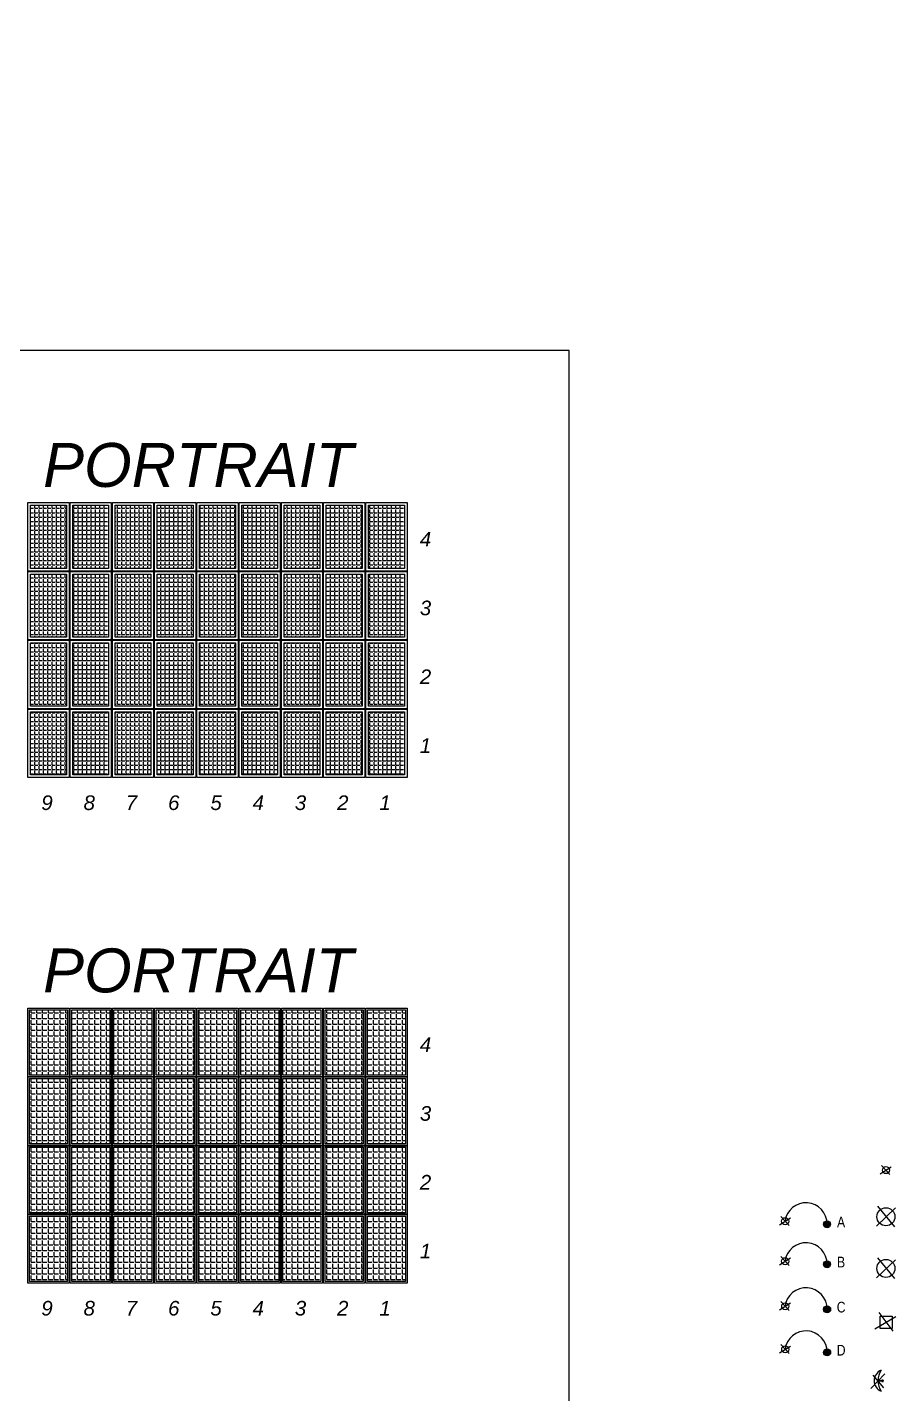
# Model space of a CAD drawing. Header units: feet. Extents: x -13431 to 12907, y 13448 to 29871.
# Drawn here: x 3388 to 4211, y 14547 to 15842 of the extents above; entities that cross this region are included whole.
import ezdxf
from ezdxf.enums import TextEntityAlignment as Align

# ---------------------------------------------------------------- set-up
doc = ezdxf.new("R2010")
doc.units = ezdxf.units.FT
doc.header["$MEASUREMENT"] = 0
doc.layers.add('LOCKED (NO PRINT)', color=7, linetype='Continuous', plot=False)
for name, color, linetype in [('MODULE FRAME', 9, 'Continuous'), ('MODULE HATCH', 7, 'Continuous'), ('Z - MODULE FRAME', 9, 'Continuous'), ('Z - ROOF', 3, 'Continuous')]:
    doc.layers.add(name, color=color, linetype=linetype)
doc.styles.add('PAPER SPACE TXT', font='technic_.ttf', dxfattribs={"height": 0.125})
doc.styles.add('style1', font='ariali.ttf')

# ---------------------------------------------------------------- blocks, each defined once
blk = doc.blocks.new('A$C6EF85B4C')
h = blk.add_hatch()
h.set_pattern_fill('ANGLE', color=9, scale=15)
h.set_pattern_definition([(0, (0, 0), (0, 4.125), [3, -1.125]), (90, (0, 0), (-4.125, 3e-16), [3, -1.125])])
h.paths.add_polyline_path([(-19.2, 21.6), (-19.2, -38.3), (14.8, -38.3), (14.8, 21.6)])
at = {"layer": 'Z - MODULE FRAME', "color": 7, "linetype": 'Continuous', "flags": 128}
blk.add_lwpolyline([(17.3, -40.8), (-21.7, -40.8), (-21.7, 24.1), (17.3, 24.1)], close=True, dxfattribs=at)
at = {"layer": 'Z - MODULE FRAME', "color": 8, "linetype": 'Continuous', "flags": 128}
blk.add_lwpolyline([(14.8, -38.3), (-19.2, -38.3), (-19.2, 21.6), (14.8, 21.6)], close=True, dxfattribs=at)
blk = doc.blocks.new('A$C20456FC4')
at = {"layer": 'MODULE FRAME'}
h = blk.add_hatch(dxfattribs=at)
h.set_pattern_fill('ANGLE', color=256, scale=20)
h.set_pattern_definition([(0, (8.925, 25.2446), (0, 5.5), [4, -1.5]), (90, (8.925, 25.2446), (-5.5, 3e-16), [4, -1.5])])
h.paths.add_polyline_path([(24.7, 47.9), (-11.3, 47.9), (-11.3, -14.1), (24.7, -14.1)])
at = {"layer": 'MODULE FRAME', "color": 10, "linetype": 'Continuous', "flags": 128}
blk.add_lwpolyline([(26.2, -15.6), (-12.8, -15.6), (-12.8, 49.4), (26.2, 49.4)], close=True, dxfattribs=at)
at = {"layer": 'MODULE FRAME', "color": 1, "linetype": 'Continuous', "flags": 128}
blk.add_lwpolyline([(24.7, -14.1), (-11.3, -14.1), (-11.3, 47.9), (24.7, 47.9)], close=True, dxfattribs=at)
blk = doc.blocks.new('*U125')
at = {"layer": 'Z - ROOF'}
h = blk.add_hatch(color=256, dxfattribs=at)
h.dxf.hatch_style = 1
h.paths.add_polyline_path([(43, -2.9, 1), (36.3, -2.9, 1)])
at = {"color": 3}
blk.add_circle((0, 0), 3.33, dxfattribs=at)
at = {"color": 7}
blk.add_circle((39.7, -2.9), 3.33, dxfattribs=at)
at = {"layer": 'Z - ROOF', "color": 3, "flags": 128}
for points in [[(-5.4, -3.3), (5, 3.1)], [(-4.1, 4.5), (3.7, -3.9)]]:
    blk.add_lwpolyline(points, dxfattribs=at)
at = {"layer": 'Z - ROOF', "color": 3}
blk.add_arc((19.7, -2.5), 20, 358.9278, 173.1211, dxfattribs=at)
at = {"style": 'PAPER SPACE TXT'}
blk.add_text('A', height=10.1, dxfattribs=at).set_placement((53, -0.8), align=Align.MIDDLE_CENTER)
blk = doc.blocks.new('*U122')
at = {"layer": 'Z - ROOF'}
h = blk.add_hatch(color=256, dxfattribs=at)
h.dxf.hatch_style = 1
h.paths.add_polyline_path([(43, -2.9, 1), (36.3, -2.9, 1)])
at = {"color": 3}
blk.add_circle((0, 0), 3.33, dxfattribs=at)
at = {"color": 7}
blk.add_circle((39.7, -2.9), 3.33, dxfattribs=at)
at = {"layer": 'Z - ROOF', "color": 3, "flags": 128}
for points in [[(-5.4, -3.3), (5, 3.1)], [(-4.1, 4.5), (3.7, -3.9)]]:
    blk.add_lwpolyline(points, dxfattribs=at)
at = {"layer": 'Z - ROOF', "color": 3}
blk.add_arc((19.7, -2.5), 20, 358.9278, 173.1211, dxfattribs=at)
at = {"style": 'PAPER SPACE TXT'}
blk.add_text('B', height=10.1, dxfattribs=at).set_placement((53, -0.8), align=Align.MIDDLE_CENTER)
blk = doc.blocks.new('OBSTRUCTION C')
at = {"layer": 'Z - ROOF'}
h = blk.add_hatch(color=256, dxfattribs=at)
h.dxf.hatch_style = 1
h.paths.add_polyline_path([(43, -2.9, 1), (36.3, -2.9, 1)])
at = {"color": 3}
blk.add_circle((0, 0), 3.33, dxfattribs=at)
at = {"color": 7}
blk.add_circle((39.7, -2.9), 3.33, dxfattribs=at)
at = {"layer": 'Z - ROOF', "color": 3, "flags": 128}
for points in [[(-5.4, -3.3), (5, 3.1)], [(-4.1, 4.5), (3.7, -3.9)]]:
    blk.add_lwpolyline(points, dxfattribs=at)
at = {"layer": 'Z - ROOF', "color": 3}
blk.add_arc((19.7, -2.5), 20, 358.9278, 173.1211, dxfattribs=at)
at = {"style": 'PAPER SPACE TXT'}
blk.add_text('C', height=10.1, dxfattribs=at).set_placement((53, -0.8), align=Align.MIDDLE_CENTER)
blk = doc.blocks.new('OBSTRUCTION D')
at = {"layer": 'Z - ROOF'}
h = blk.add_hatch(color=256, dxfattribs=at)
h.dxf.hatch_style = 1
h.paths.add_polyline_path([(43, -2.9, 1), (36.3, -2.9, 1)])
at = {"color": 3}
blk.add_circle((0, 0), 3.33, dxfattribs=at)
at = {"color": 7}
blk.add_circle((39.7, -2.9), 3.33, dxfattribs=at)
at = {"layer": 'Z - ROOF', "color": 3, "flags": 128}
for points in [[(-5.4, -3.3), (5, 3.1)], [(-4.1, 4.5), (3.7, -3.9)]]:
    blk.add_lwpolyline(points, dxfattribs=at)
at = {"layer": 'Z - ROOF', "color": 3}
blk.add_arc((19.7, -2.5), 20, 358.9278, 173.1211, dxfattribs=at)
at = {"style": 'PAPER SPACE TXT'}
blk.add_text('D', height=10.1, dxfattribs=at).set_placement((53, -0.8), align=Align.MIDDLE_CENTER)

msp = doc.modelspace()

# ---------------------------------------------------------------- linework, layer by layer
at = {"color": 3}
for points in [[(4196.17, 14620.75), (4207.65, 14620.75), (4207.65, 14608.9), (4196.17, 14608.9)], [(4194.24, 14559.78), (4199.14, 14559.78), (4199.14, 14559.08), (4194.24, 14559.08)], [(4199.14, 14560.02), (4197.89, 14560.02), (4197.89, 14558.84), (4199.14, 14558.84)]]:
    msp.add_lwpolyline(points, close=True, dxfattribs=at)
for centre, radius in [((4201.72, 14759), 3.33), ((4201.72, 14714.83), 8.52), ((4201.72, 14665.83), 8.52)]:
    msp.add_circle(centre, radius, dxfattribs=at)
for centre, radius, start, end in [((4201.2, 14559.43), 10.73, 111.32407, 248.67593), ((4212.13, 14559.43), 17.88, 146.01232, 213.98768)]:
    msp.add_arc(centre, radius, start, end, dxfattribs=at)
at = {"layer": 'LOCKED (NO PRINT)', "color": 7}
msp.add_lwpolyline([(3901.35, 13447.59), (3901.35, 15535.8), (2229.07, 15535.8), (2229.07, 23025.69), (-13430.82, 23025.69), (-13430.82, 13447.59), (3901.35, 13447.59)], dxfattribs=at)
at = {"layer": 'Z - ROOF', "color": 3, "flags": 128}
for points in [[(4197.57, 14763.42), (4205.35, 14755.02)], [(4196.32, 14755.64), (4206.7, 14762.07)], [(4193.62, 14724.81), (4209.81, 14705.31)], [(4192.69, 14705.83), (4210.75, 14723.15)], [(4192.69, 14656.82), (4210.75, 14674.14)], [(4193.62, 14675.8), (4209.81, 14656.3)], [(4191.13, 14608.62), (4210.95, 14620.44)], [(4195.07, 14623.97), (4208.36, 14606.24)], [(4187.4, 14552.09), (4200.62, 14565.95)], [(4189.19, 14564.81), (4199.31, 14552.66)]]:
    msp.add_lwpolyline(points, dxfattribs=at)

# ---------------------------------------------------------------- block references
for p in [(3401.2, 14863.19), (3441.25, 14863.19), (3481.3, 14863.19), (3521.35, 14863.19), (3561.4, 14863.19), (3601.45, 14863.19), (3641.5, 14863.19), (3681.55, 14863.19), (3721.6, 14863.19), (3401.2, 14797.99), (3441.25, 14797.99), (3481.3, 14797.99), (3521.35, 14797.99), (3561.4, 14797.99), (3601.45, 14797.99), (3641.5, 14797.99), (3681.55, 14797.99), (3721.6, 14797.99), (3401.2, 14732.79), (3441.25, 14732.79), (3481.3, 14732.79), (3521.35, 14732.79), (3561.4, 14732.79), (3601.45, 14732.79), (3641.5, 14732.79), (3681.55, 14732.79), (3721.6, 14732.79), (3401.2, 14667.59), (3441.25, 14667.59), (3481.3, 14667.59), (3521.35, 14667.59), (3561.4, 14667.59), (3601.45, 14667.59), (3641.5, 14667.59), (3681.55, 14667.59), (3721.6, 14667.59)]:
    msp.add_blockref('A$C20456FC4', p)
at = {"color": 3}
for name, p in [('*U125', (4106.21, 14710.59)), ('*U122', (4106.21, 14672.68)), ('OBSTRUCTION C', (4106.26, 14630)), ('OBSTRUCTION D', (4106.26, 14589.15))]:
    msp.add_blockref(name, p, dxfattribs=at)
at = {"layer": 'MODULE HATCH', "linetype": 'Continuous'}
for p in [(3410.12, 15367.51), (3450.17, 15367.51), (3490.22, 15367.51), (3530.27, 15367.51), (3570.32, 15367.51), (3610.37, 15367.51), (3650.42, 15367.51), (3690.47, 15367.51), (3730.52, 15367.51), (3410.12, 15302.31), (3450.17, 15302.31), (3490.22, 15302.31), (3530.27, 15302.31), (3570.32, 15302.31), (3610.37, 15302.31), (3650.42, 15302.31), (3690.47, 15302.31), (3730.52, 15302.31), (3410.12, 15237.11), (3450.17, 15237.11), (3490.22, 15237.11), (3530.27, 15237.11), (3570.32, 15237.11), (3610.37, 15237.11), (3650.42, 15237.11), (3690.47, 15237.11), (3730.52, 15237.11), (3410.12, 15171.91), (3450.17, 15171.91), (3490.22, 15171.91), (3530.27, 15171.91), (3570.32, 15171.91), (3610.37, 15171.91), (3650.42, 15171.91), (3690.47, 15171.91), (3730.52, 15171.91)]:
    msp.add_blockref('A$C6EF85B4C', p, dxfattribs=at)

# ---------------------------------------------------------------- texts
at = {"layer": 'LOCKED (NO PRINT)', "style": 'style1'}
for s, height, p in [('PORTRAIT', 41.624, (3402.84, 15406.55)), ('4', 13.87, (3759.93, 15350.07)), ('3', 13.87, (3759.93, 15284.87)), ('2', 13.87, (3759.93, 15219.67)), ('1', 13.87, (3759.93, 15154.47)), ('9', 13.87, (3401.17, 15100.29)), ('8', 13.87, (3441.22, 15100.29)), ('7', 13.87, (3481.27, 15100.29)), ('6', 13.87, (3521.32, 15100.29)), ('5', 13.87, (3561.37, 15100.29)), ('4', 13.87, (3601.42, 15100.29)), ('3', 13.87, (3641.47, 15100.29)), ('2', 13.87, (3681.52, 15100.29)), ('1', 13.87, (3721.57, 15100.29)), ('PORTRAIT', 41.624, (3402.84, 14927.48)), ('4', 13.87, (3759.93, 14871)), ('3', 13.87, (3759.93, 14805.8)), ('2', 13.87, (3759.93, 14740.6)), ('1', 13.87, (3759.93, 14675.4)), ('9', 13.87, (3401.17, 14621.21)), ('8', 13.87, (3441.22, 14621.21)), ('7', 13.87, (3481.27, 14621.21)), ('6', 13.87, (3521.32, 14621.21)), ('5', 13.87, (3561.37, 14621.21)), ('4', 13.87, (3601.42, 14621.21)), ('3', 13.87, (3641.47, 14621.21)), ('2', 13.87, (3681.52, 14621.21)), ('1', 13.87, (3721.57, 14621.21))]:
    msp.add_text(s, height=height, dxfattribs=at).set_placement(p)

doc.saveas('drawing.dxf')
